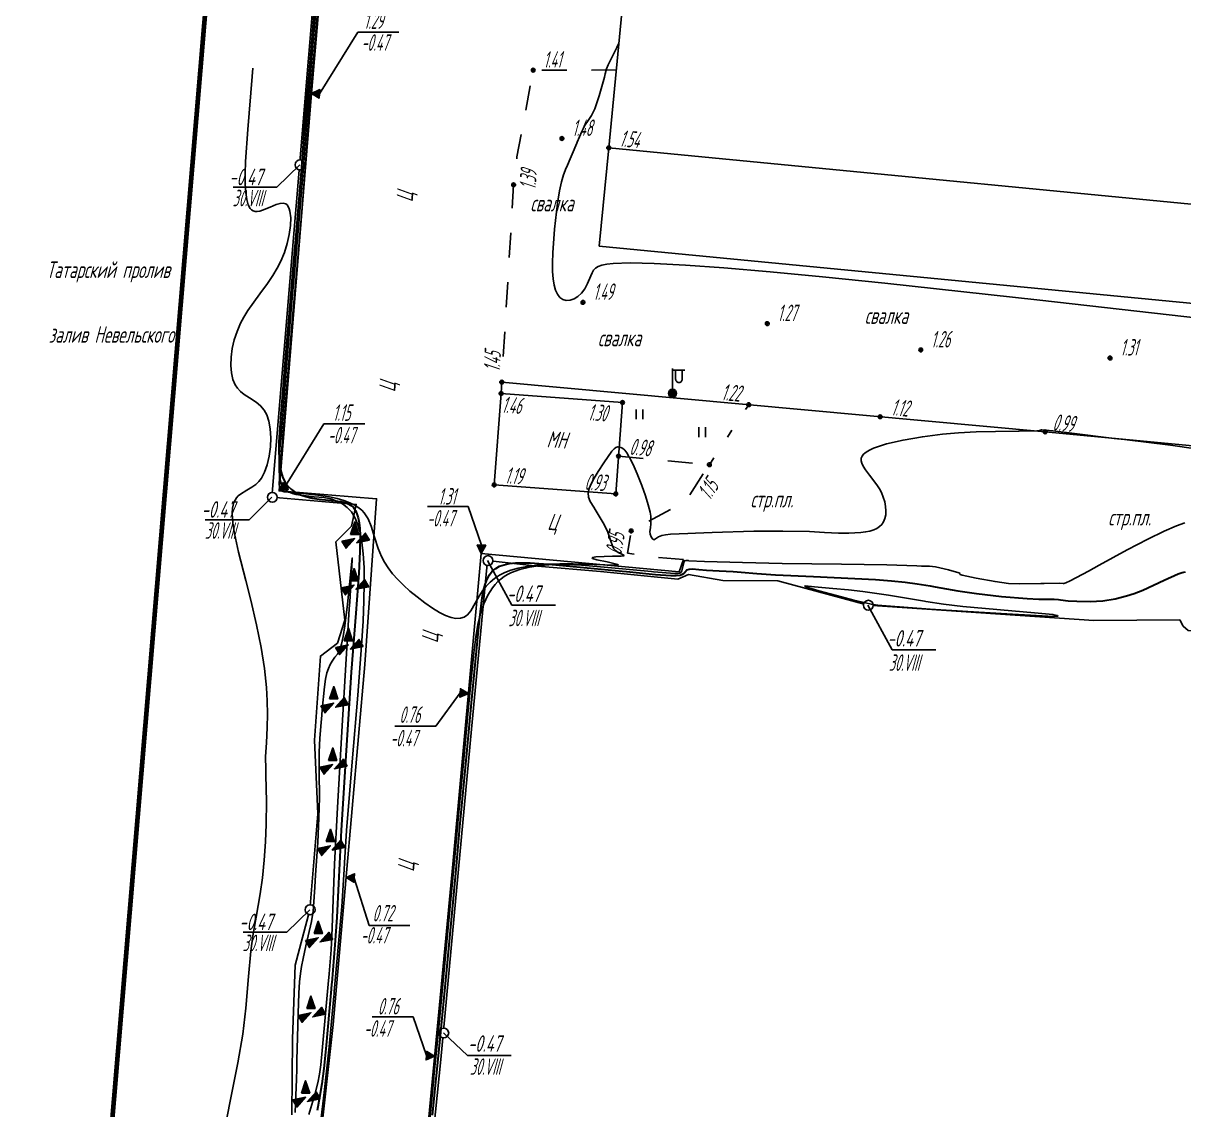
# Model space of a CAD drawing. Extents: x 1233805 to 1234355, y 654698 to 655114.
# Drawn here: x 1233805.4 to 1233875.7, y 654764.4 to 654830.3 of the extents above; entities that cross this region are included whole.
import ezdxf

# ---------------------------------------------------------------- set-up
doc = ezdxf.new("R2010")
doc.units = 0
doc.linetypes.add('ИИDash_05_15', pattern=[2, 0.5, -1.5])
doc.linetypes.add('ИИDash_15_15', pattern=[3, 1.5, -1.5])
for name, color, linetype, lineweight in [('ИИ_ГИДРОГРАФИЯ', 3, 'Continuous', 25), ('ИИ_ГОРИЗОНТАЛИ_ОСН', 32, 'Continuous', 25), ('ИИ_ГОРИЗОНТАЛИ_УТОЛЩ', 32, 'Continuous', 30), ('ИИ_ДОРОГИ_АД', 7, 'Continuous', 25), ('ИИ_ЛЭП_НН', 250, 'Continuous', 25), ('ИИ_ОГРАДЫ', 7, 'Continuous', 25), ('ИИ_ОТМЕТКИ', 7, 'Continuous', 25), ('ИИ_СООРУЖЕНИЕ', 7, 'Continuous', 25), ('ИИ_СТРОЕНИЕ', 7, 'Continuous', 25), ('ИИ_УГОДЬЯ', 7, 'Continuous', 25)]:
    doc.layers.add(name, color=color, linetype=linetype, lineweight=lineweight)
doc.layers.add('Оформление точек', color=7, linetype='Continuous')
doc.styles.add('VNIPISIMPLEXCUR', font='simplex.shx', dxfattribs={"width": 0.8, "oblique": 15})
doc.styles.add('ГОСТ 2.304 КУРСИВ', font='cs_gost2304.shx', dxfattribs={"oblique": 15})
doc.linetypes.add('ИИ052801П', pattern='A,2,[39,3dservice.shx,S=0.8,R=0,X=0,Y=0],2', length=4)
doc.linetypes.add('ИИ054763', pattern='A,2.5,[23,3dservice.shx,S=0.85,R=45,X=0,Y=0],5,[23,3dservice.shx,S=0.85,R=225,X=0,Y=0],2.5', length=10)

# ---------------------------------------------------------------- blocks, each defined once
blk = doc.blocks.new('ИИ05401')
at = {"color": 0, "linetype": 'Continuous', "lineweight": 25}
for points in [[(-0.4, 1.2), (-0.4, 0)], [(0.4, 1.2), (0.4, 0)]]:
    blk.add_lwpolyline(points, dxfattribs=at)
blk = doc.blocks.new('ИИ05348А')
at = {"linetype": 'Continuous', "lineweight": 25}
for points in [[(-0.54, 0.28), (-0.04, 1.78), (0.46, 0.28)], [(1.73, -0.42), (0.18, -0.74), (1.23, 0.44)], [(-1.59, -0.55), (-0.04, -0.23), (-1.09, -1.41)]]:
    blk.add_hatch(color=0, dxfattribs=at).paths.add_polyline_path(points)
at = {"color": 0, "linetype": 'Continuous', "lineweight": 25, "flags": 128}
for points in [[(-0.54, 0.28), (-0.04, 1.78), (0.46, 0.28), (-0.54, 0.28)], [(1.73, -0.42), (0.18, -0.74), (1.23, 0.44), (1.73, -0.42)], [(-1.59, -0.55), (-0.04, -0.23), (-1.09, -1.41), (-1.59, -0.55)]]:
    blk.add_lwpolyline(points, close=True, dxfattribs=at)
blk = doc.blocks.new('ИИ0511013')
at = {"linetype": 'Continuous', "lineweight": 25}
h = blk.add_hatch(color=0, dxfattribs=at)
edge = h.paths.add_edge_path()
edge.add_arc((0, 0), 0.5, 0, 360)
at = {"color": 0, "linetype": 'Continuous', "lineweight": 25, "flags": 128}
for points in [[(0, 0.5), (0, 3)], [(0, 2.81), (1.5, 2.81)], [(1.18, 2.81), (1.18, 1.71), (1.17, 1.62), (1.14, 1.53), (1.1, 1.46), (1.03, 1.39), (0.96, 1.35), (0.87, 1.32), (0.78, 1.31), (0.69, 1.32), (0.61, 1.35), (0.53, 1.39), (0.47, 1.46), (0.42, 1.53), (0.39, 1.62), (0.38, 1.71), (0.38, 2.81)]]:
    blk.add_lwpolyline(points, dxfattribs=at)
at = {"color": 0, "linetype": 'Continuous', "lineweight": 25}
blk.add_circle((0, 0), 0.5, dxfattribs=at)
blk = doc.blocks.new('PICKET')
at = {"color": 0, "linetype": 'Continuous', "lineweight": 25}
for p, q in [((-0.23, 0), (0.23, 0)), ((0, 0.23), (0, -0.23))]:
    blk.add_line(p, q, dxfattribs=at)
blk.add_circle((0, 0), 0.23, dxfattribs=at)
at = {"color": 0, "linetype": 'Continuous', "style": 'VNIPISIMPLEXCUR', "oblique": 15, "width": 0.8}
blk.add_attdef('OTMETKA', (1.25, 0.3), '', height=2, dxfattribs=at)
at = {"color": 8, "linetype": 'Continuous', "style": 'VNIPISIMPLEXCUR', "oblique": 15, "width": 0.8, "flags": 1}
blk.add_attdef('NOMER', (1.25, -2.7), '', height=2, dxfattribs=at)
blk = doc.blocks.new('ИИ05280')
at = {"linetype": 'Continuous'}
blk.add_hatch(color=0, dxfattribs=at).paths.add_polyline_path([(0.5, 1), (-0.53, 1), (0, 0)])
at = {"color": 0, "linetype": 'Continuous'}
blk.add_lwpolyline([(0, 0), (-0.53, 1), (0.5, 1), (0, 0)], dxfattribs=at)
at = {"color": 0, "linetype": 'Continuous', "style": 'VNIPISIMPLEXCUR', "oblique": 15, "width": 0.8}
for tag, p in [('TOP', (1.71, 4.43)), ('FOUNDATION', (1.71, 1))]:
    blk.add_attdef(tag, p, '', height=2, dxfattribs=at)
blk = doc.blocks.new('*U202')
at = {"color": 0, "linetype": 'ByBlock', "lineweight": -2}
for points in [[(-1.62, 4.69), (-6.57, 4.69)], [(0, 0), (-1.62, 4.69)]]:
    blk.add_lwpolyline(points, dxfattribs=at)
blk = doc.blocks.new('*U204')
at = {"color": 0, "linetype": 'ByBlock', "lineweight": -2}
for points in [[(0, 0), (4.64, 7.49)], [(4.64, 7.49), (9.59, 7.49)]]:
    blk.add_lwpolyline(points, dxfattribs=at)
blk = doc.blocks.new('*U205')
at = {"color": 0, "linetype": 'ByBlock', "lineweight": -2}
for points in [[(0, 0), (1.79, -5.77)], [(1.79, -5.77), (6.74, -5.77)]]:
    blk.add_lwpolyline(points, dxfattribs=at)
blk = doc.blocks.new('*U211')
at = {"color": 0, "linetype": 'ByBlock', "lineweight": -2}
for points in [[(0, 0), (-2.97, -4.04)], [(-2.97, -4.04), (-7.92, -4.04)]]:
    blk.add_lwpolyline(points, dxfattribs=at)
blk = doc.blocks.new('ИИ052131')
at = {"color": 7, "linetype": 'Continuous', "style": 'VNIPISIMPLEXCUR', "oblique": 15, "width": 0.8}
for tag, p in [('HEIGHT', (1.3, 0.7)), ('DATE', (1.3, -2.7))]:
    blk.add_attdef(tag, p, '', height=2, dxfattribs=at)
at = {"color": 0, "linetype": 'Continuous', "lineweight": 25}
blk.add_wipeout([(-0.53, -0.28), (-0.47, -0.38), (-0.38, -0.47), (-0.28, -0.53), (-0.18, -0.58), (-0.06, -0.6), (0.06, -0.6), (0.18, -0.58), (0.28, -0.53), (0.38, -0.47), (0.47, -0.38), (0.53, -0.28), (0.58, -0.18), (0.6, -0.06), (0.6, 0.06), (0.58, 0.18), (0.53, 0.28), (0.47, 0.38), (0.38, 0.47), (0.28, 0.53), (0.18, 0.58), (0.06, 0.6), (-0.06, 0.6), (-0.18, 0.58), (-0.28, 0.53), (-0.38, 0.47), (-0.47, 0.38), (-0.53, 0.28), (-0.58, 0.18), (-0.6, 0.06), (-0.6, -0.06), (-0.58, -0.18)], dxfattribs=at)
blk.add_circle((0, 0), 0.6, dxfattribs=at)
blk = doc.blocks.new('*U160')
at = {"color": 0, "linetype": 'ByBlock', "lineweight": -2}
for points in [[(0, 0), (-2.78, -2.72)], [(-2.78, -2.72), (-8.08, -2.72)]]:
    blk.add_lwpolyline(points, dxfattribs=at)
blk = doc.blocks.new('*U214')
at = {"color": 0, "linetype": 'ByBlock', "lineweight": -2}
for points in [[(0, 0), (2.94, -2.72)], [(2.94, -2.72), (8.23, -2.72)]]:
    blk.add_lwpolyline(points, dxfattribs=at)
blk = doc.blocks.new('*U215')
at = {"color": 0, "linetype": 'ByBlock', "lineweight": -2}
for points in [[(0, 0), (2.94, -5.41)], [(2.94, -5.41), (8.23, -5.41)]]:
    blk.add_lwpolyline(points, dxfattribs=at)

msp = doc.modelspace()

# ---------------------------------------------------------------- linework, layer by layer
at = {"layer": 'ИИ_ГИДРОГРАФИЯ', "flags": 128}
for points in [[(1233825.622, 654863.717), (1233820.428, 654801.539), (1233825.535, 654801.107), (1233825.245, 654799.785), (1233824.304, 654798.833), (1233824.849, 654794.093), (1233824.404, 654792.707), (1233823.364, 654791.915), (1233823.018, 654786.817), (1233823.216, 654782.363), (1233822.721, 654776.545), (1233821.83, 654773.179), (1233821.681, 654768.725), (1233821.632, 654764.122)], [(1233829.471, 654755.766), (1233830.67, 654767.467), (1233832.522, 654787.496), (1233833.499, 654797.703), (1233836.534, 654797.371), (1233840.346, 654797.046), (1233845.024, 654796.575), (1233845.676, 654796.866), (1233847.764, 654796.5), (1233851.103, 654796.473), (1233856.558, 654794.999), (1233870.258, 654794.081), (1233875.468, 654794.116)], [(1233875.468, 654794.116), (1233875.671, 654793.732), (1233875.974, 654793.46), (1233886.265, 654792.536), (1233893.322, 654791.949), (1233900.581, 654791.226), (1233917.153, 654789.679), (1233923.464, 654789.052), (1233921.683, 654771.835), (1233921.287, 654767.734), (1233894.66, 654770.284), (1233894.264, 654767.011), (1233920.906, 654764.47), (1233919.089, 654745.178), (1233916.887, 654721.798), (1233915.746, 654709.852), (1233916.454, 654709.562), (1233916.386, 654708.843), (1233915.839, 654708.723), (1233915.821, 654706.399), (1233916.079, 654704.831), (1233915.34, 654702.544), (1233901.558, 654703.792), (1233901.143, 654699.842)]]:
    msp.add_lwpolyline(points, dxfattribs=at)
at = {"layer": 'ИИ_ГОРИЗОНТАЛИ_ОСН', "elevation": 1.5, "flags": 128}
msp.add_lwpolyline([(1233841.456, 654829.068), (1233841.327, 654828.807), (1233840.815, 654827.752), (1233840.712, 654827.502), (1233840.628, 654827.192), (1233840.578, 654826.991), (1233840.267, 654825.863), (1233840, 654825.075), (1233839.808, 654824.673), (1233839.565, 654824.308), (1233839.419, 654824.101), (1233839.211, 654823.715), (1233838.924, 654823.056), (1233838.901, 654823.001), (1233838.275, 654821.53), (1233838.268, 654821.515), (1233838.095, 654821.084), (1233837.972, 654820.664), (1233837.854, 654820.107), (1233837.737, 654819.373), (1233837.549, 654817.798), (1233837.447, 654816.361), (1233837.433, 654815.753), (1233837.443, 654815.221), (1233837.477, 654814.769), (1233837.535, 654814.398), (1233837.622, 654814.09), (1233837.739, 654813.842), (1233837.887, 654813.655), (1233838.063, 654813.532), (1233838.269, 654813.475), (1233838.497, 654813.486), (1233838.739, 654813.567), (1233838.978, 654813.711), (1233839.199, 654813.913), (1233839.393, 654814.171), (1233839.566, 654814.489), (1233839.765, 654814.951), (1233839.845, 654815.146), (1233839.93, 654815.313), (1233840.041, 654815.429), (1233840.206, 654815.523), (1233840.431, 654815.599), (1233840.737, 654815.66), (1233841.122, 654815.703), (1233842.148, 654815.741), (1233843.604, 654815.713), (1233845.487, 654815.613), (1233847.825, 654815.443), (1233850.638, 654815.198), (1233853.798, 654814.895), (1233857.583, 654814.508), (1233866.984, 654813.491), (1233878.736, 654812.157)], dxfattribs=at)
at = {"layer": 'ИИ_ДОРОГИ_АД', "linetype": 'ИИDash_15_15', "flags": 128}
for points in [[(1233841.298, 654827.437), (1233836.267, 654827.421), (1233835.282, 654822.169), (1233835.076, 654820.479), (1233834.315, 654807.83)], [(1233841.439, 654804.037), (1233846.945, 654803.514)], [(1233845.366, 654797.779), (1233843.539, 654797.914), (1233841.98, 654798.15), (1233842.207, 654799.499), (1233845.495, 654801.302), (1233846.945, 654803.514)]]:
    msp.add_lwpolyline(points, dxfattribs=at)
at = {"layer": 'ИИ_ОГРАДЫ', "linetype": 'ИИ054763', "flags": 128}
msp.add_lwpolyline([(1233938.009, 654799.48), (1233937.47, 654799.534), (1233937.393, 654798.916), (1233925.237, 654800.021), (1233867.307, 654805.509), (1233834.356, 654808.515)], dxfattribs=at)
at = {"layer": 'ИИ_СООРУЖЕНИЕ', "linetype": 'ИИ052801П', "flags": 128}
msp.add_lwpolyline([(1233846.556, 655078.776), (1233842.506, 655042.912), (1233838.125, 655000.819), (1233834.411, 654963.987), (1233831.275, 654927.586), (1233829.761, 654910.11), (1233830.017, 654910.081), (1233827.284, 654878.729), (1233826.196, 654865.498), (1233825.093, 654852.395), (1233822.819, 654826.019), (1233820.864, 654801.929), (1233826.768, 654801.447), (1233826.05, 654791.403), (1233824.135, 654769.593), (1233823.321, 654762.127), (1233822.563, 654755.731), (1233822.123, 654750.751), (1233821.968, 654748.523), (1233820.887, 654737.028), (1233819.833, 654727.714), (1233821.541, 654727.283), (1233823.573, 654725.967), (1233824.943, 654725.848), (1233825.467, 654725.836), (1233826.646, 654726.562), (1233826.67, 654727.622), (1233827.361, 654727.896), (1233827.599, 654729.871), (1233826.706, 654729.955), (1233831.352, 654778.864), (1233833.115, 654798.141), (1233845.107, 654797.027), (1233845.366, 654797.779)], dxfattribs=at)
at = {"layer": 'ИИ_СТРОЕНИЕ'}
for points in [[(1233842.145, 654836.196), (1233932.4, 654827.472), (1233931.097, 654813.994), (1233840.842, 654822.718)], [(1233931.097, 654813.994), (1233930.522, 654808.044), (1233840.267, 654816.768), (1233840.842, 654822.718)], [(1233834.315, 654807.83), (1233841.68, 654807.282), (1233841.268, 654801.741), (1233833.902, 654802.289)]]:
    msp.add_lwpolyline(points, close=True, dxfattribs=at)
at = {"layer": 'ИИ_УГОДЬЯ', "linetype": 'ИИDash_05_15', "flags": 128}
msp.add_lwpolyline([(1233846.945, 654803.514), (1233849.327, 654807.149)], dxfattribs=at)
at = {"layer": 'Оформление точек', "color": 41, "lineweight": 80}
msp.add_lwpolyline([(1234059.482, 655089.903), (1234043.421, 655091.714), (1234034.666, 655090.386), (1234028.236, 655086.883), (1234010.907, 655086.521), (1233982.671, 655082.292), (1233956.24, 655083.199), (1233946.655, 655081.453), (1233930.199, 655076.458), (1233877.216, 655076.528), (1233835.712, 655079.571), (1233829.431, 655025.749), (1233818.221, 654852.927), (1233807.506, 654725.363), (1233805.351, 654698.229), (1234024.617, 654701.92), (1234177.241, 654711.682)], dxfattribs=at)

# ---------------------------------------------------------------- block references
at = {"layer": 'ИИ_ЛЭП_НН', "xscale": 0.5, "yscale": 0.5, "zscale": 0.5}
msp.add_blockref('ИИ0511013', (1233844.709, 654807.843, -11.67), dxfattribs=at)
at = {"layer": 'ИИ_ОТМЕТКИ'}
ref = msp.add_blockref('PICKET', (1233836.267, 654827.421, 1.408), dxfattribs=dict(at, xscale=0.5, yscale=0.5, zscale=0.5))
ref.add_attrib('OTMETKA', '1.41', (1233836.892, 654827.573, 1.408), dxfattribs={"layer": '0', "color": 0, "linetype": 'Continuous', "height": 1, "rotation": 0.17709, "style": 'ГОСТ 2.304 КУРСИВ', "oblique": 15, "width": 0.65})
ref = msp.add_blockref('PICKET', (1233838.01, 654823.284, 1.479), dxfattribs=dict(at, xscale=0.5, yscale=0.5, zscale=0.5))
ref.add_attrib('OTMETKA', '1.48', (1233838.635, 654823.434, 1.479), dxfattribs={"layer": '0', "color": 0, "linetype": 'Continuous', "height": 1, "style": 'ГОСТ 2.304 КУРСИВ', "oblique": 15, "width": 0.65})
ref = msp.add_blockref('PICKET', (1233840.842, 654822.718, 1.542), dxfattribs=dict(at, xscale=0.5, yscale=0.5, zscale=0.5))
ref.add_attrib('OTMETKA', '1.54', (1233841.479, 654822.807, 1.542), dxfattribs={"layer": '0', "color": 0, "linetype": 'Continuous', "height": 1, "rotation": 354.47895, "style": 'ГОСТ 2.304 КУРСИВ', "oblique": 15, "width": 0.65})
ref = msp.add_blockref('PICKET', (1233835.076, 654820.479, 1.386), dxfattribs=dict(at, xscale=0.5, yscale=0.5, zscale=0.5))
ref.add_attrib('OTMETKA', '1.39', (1233836.421, 654820.176, 1.386), dxfattribs={"layer": '0', "color": 0, "linetype": 'Continuous', "height": 1, "rotation": 86.55715, "style": 'ГОСТ 2.304 КУРСИВ', "oblique": 15, "width": 0.65})
ref = msp.add_blockref('PICKET', (1233839.28, 654813.351, 1.493), dxfattribs=dict(at, xscale=0.5, yscale=0.5, zscale=0.5))
ref.add_attrib('OTMETKA', '1.49', (1233839.905, 654813.501, 1.493), dxfattribs={"layer": '0', "color": 0, "linetype": 'Continuous', "height": 1, "style": 'ГОСТ 2.304 КУРСИВ', "oblique": 15, "width": 0.65})
ref = msp.add_blockref('PICKET', (1233850.454, 654812.065, 1.267), dxfattribs=dict(at, xscale=0.5, yscale=0.5, zscale=0.5))
ref.add_attrib('OTMETKA', '1.27', (1233851.079, 654812.215, 1.267), dxfattribs={"layer": '0', "color": 0, "linetype": 'Continuous', "height": 1, "style": 'ГОСТ 2.304 КУРСИВ', "oblique": 15, "width": 0.65})
ref = msp.add_blockref('PICKET', (1233859.757, 654810.47, 1.258), dxfattribs=dict(at, xscale=0.5, yscale=0.5, zscale=0.5))
ref.add_attrib('OTMETKA', '1.26', (1233860.382, 654810.62, 1.258), dxfattribs={"layer": '0', "color": 0, "linetype": 'Continuous', "height": 1, "style": 'ГОСТ 2.304 КУРСИВ', "oblique": 15, "width": 0.65})
ref = msp.add_blockref('PICKET', (1233834.356, 654808.515, 1.448), dxfattribs=dict(at, xscale=0.5, yscale=0.5, zscale=0.5))
ref.add_attrib('OTMETKA', '1.45', (1233834.244, 654809.148, 1.448), dxfattribs={"layer": '0', "color": 0, "linetype": 'Continuous', "height": 1, "rotation": 86.55715, "style": 'ГОСТ 2.304 КУРСИВ', "oblique": 15, "width": 0.65})
ref = msp.add_blockref('PICKET', (1233871.231, 654809.978, 1.315), dxfattribs=dict(at, xscale=0.5, yscale=0.5, zscale=0.5))
ref.add_attrib('OTMETKA', '1.31', (1233871.856, 654810.128, 1.315), dxfattribs={"layer": '0', "color": 0, "linetype": 'Continuous', "height": 1, "style": 'ГОСТ 2.304 КУРСИВ', "oblique": 15, "width": 0.65})
ref = msp.add_blockref('PICKET', (1233834.315, 654807.83, 1.461), dxfattribs=dict(at, xscale=0.5, yscale=0.5, zscale=0.5))
ref.add_attrib('OTMETKA', '1.46', (1233834.338, 654806.669, 1.461), dxfattribs={"layer": '0', "color": 0, "linetype": 'Continuous', "height": 1, "rotation": 355.74375, "style": 'ГОСТ 2.304 КУРСИВ', "oblique": 15, "width": 0.65})
ref = msp.add_blockref('PICKET', (1233849.327, 654807.149, 1.221), dxfattribs=dict(at, xscale=0.5, yscale=0.5, zscale=0.5))
ref.add_attrib('OTMETKA', '1.22', (1233847.653, 654807.431, 1.221), dxfattribs={"layer": '0', "color": 0, "linetype": 'Continuous', "height": 1, "rotation": 354.78729, "style": 'ГОСТ 2.304 КУРСИВ', "oblique": 15, "width": 0.65})
ref = msp.add_blockref('PICKET', (1233841.68, 654807.282, 1.297), dxfattribs=dict(at, xscale=0.5, yscale=0.5, zscale=0.5))
ref.add_attrib('OTMETKA', '1.30', (1233839.565, 654806.212, 1.297), dxfattribs={"layer": '0', "color": 0, "linetype": 'Continuous', "height": 1, "rotation": 355.74375, "style": 'ГОСТ 2.304 КУРСИВ', "oblique": 15, "width": 0.65})
ref = msp.add_blockref('PICKET', (1233857.305, 654806.421, 1.118), dxfattribs=dict(at, xscale=0.5, yscale=0.5, zscale=0.5))
ref.add_attrib('OTMETKA', '1.12', (1233857.941, 654806.514, 1.118), dxfattribs={"layer": '0', "color": 0, "linetype": 'Continuous', "height": 1, "rotation": 354.78729, "style": 'ГОСТ 2.304 КУРСИВ', "oblique": 15, "width": 0.65})
ref = msp.add_blockref('PICKET', (1233867.307, 654805.509, 0.994), dxfattribs=dict(at, xscale=0.5, yscale=0.5, zscale=0.5))
ref.add_attrib('OTMETKA', '0.99', (1233867.725, 654805.604, 0.994), dxfattribs={"layer": '0', "color": 0, "linetype": 'Continuous', "height": 1, "rotation": 354.58853, "style": 'ГОСТ 2.304 КУРСИВ', "oblique": 15, "width": 0.65})
ref = msp.add_blockref('PICKET', (1233841.439, 654804.037, 0.98), dxfattribs=dict(at, xscale=0.5, yscale=0.5, zscale=0.5))
ref.add_attrib('OTMETKA', '0.98', (1233842.075, 654804.127, 0.98), dxfattribs={"layer": '0', "color": 0, "linetype": 'Continuous', "height": 1, "rotation": 354.57365, "style": 'ГОСТ 2.304 КУРСИВ', "oblique": 15, "width": 0.65})
ref = msp.add_blockref('PICKET', (1233846.945, 654803.514, 1.152), dxfattribs=dict(at, xscale=0.5, yscale=0.5, zscale=0.5))
ref.add_attrib('OTMETKA', '1.15', (1233846.979, 654801.311, 1.152), dxfattribs={"layer": '0', "color": 0, "linetype": 'Continuous', "height": 1, "rotation": 56.76616, "style": 'ГОСТ 2.304 КУРСИВ', "oblique": 15, "width": 0.65})
ref = msp.add_blockref('PICKET', (1233833.902, 654802.289, 1.191), dxfattribs=dict(at, xscale=0.5, yscale=0.5, zscale=0.5))
ref.add_attrib('OTMETKA', '1.19', (1233834.536, 654802.392, 1.191), dxfattribs={"layer": '0', "color": 0, "linetype": 'Continuous', "height": 1, "rotation": 355.74375, "style": 'ГОСТ 2.304 КУРСИВ', "oblique": 15, "width": 0.65})
ref = msp.add_blockref('PICKET', (1233841.268, 654801.741, 0.934), dxfattribs=dict(at, xscale=0.5, yscale=0.5, zscale=0.5))
ref.add_attrib('OTMETKA', '0.93', (1233839.361, 654802.001, 0.934), dxfattribs={"layer": '0', "color": 0, "linetype": 'Continuous', "height": 1, "rotation": 355.74375, "style": 'ГОСТ 2.304 КУРСИВ', "oblique": 15, "width": 0.65})
ref = msp.add_blockref('PICKET', (1233842.207, 654799.499, 0.954), dxfattribs=dict(at, xscale=0.5, yscale=0.5, zscale=0.5))
ref.add_attrib('OTMETKA', '0.95', (1233841.615, 654798.032, 0.954), dxfattribs={"layer": '0', "color": 0, "linetype": 'Continuous', "height": 1, "rotation": 80.45802, "style": 'ГОСТ 2.304 КУРСИВ', "oblique": 15, "width": 0.65})
at = {"layer": 'ИИ_СООРУЖЕНИЕ'}
ref = msp.add_blockref('ИИ05280', (1233822.819, 654826.016, 1.293), dxfattribs=dict(at, xscale=0.499999999999999, yscale=0.499999999999999, zscale=0.499999999999999, rotation=265.6941767049849))
ref.add_attrib('TOP', '1.29', (1233826.002, 654829.927, 1.293), dxfattribs={"layer": '0', "color": 0, "linetype": 'Continuous', "height": 1, "style": 'ГОСТ 2.304 КУРСИВ', "oblique": 15, "width": 0.65})
ref.add_attrib('FOUNDATION', '-0.47', (1233825.847, 654828.6, 1.293), dxfattribs={"layer": '0', "color": 0, "linetype": 'Continuous', "height": 1, "style": 'ГОСТ 2.304 КУРСИВ', "oblique": 15, "width": 0.65})
at = {"layer": 'ИИ_СООРУЖЕНИЕ', "color": 7, "xscale": 0.5, "yscale": 0.5, "zscale": 0.5}
for name, p in [('*U204', (1233823.318, 654825.986, 1.293)), ('*U204', (1233821.258, 654802.237, 1.149)), ('*U202', (1233833.134, 654798.643, 1.31)), ('*U211', (1233831.843, 654789.687, 0.76)), ('*U205', (1233825.417, 654778.467, 0.72)), ('*U202', (1233829.794, 654767.71, 0.76))]:
    msp.add_blockref(name, p, dxfattribs=at)
at = {"layer": 'ИИ_СООРУЖЕНИЕ'}
ref = msp.add_blockref('ИИ05280', (1233820.864, 654801.929, 1.149), dxfattribs=dict(at, xscale=0.4999999999999992, yscale=0.4999999999999992, zscale=0.4999999999999992, rotation=307.106181498083))
ref.add_attrib('TOP', '1.15', (1233824.121, 654806.173, 1.149), dxfattribs={"layer": '0', "color": 0, "linetype": 'Continuous', "height": 1, "style": 'ГОСТ 2.304 КУРСИВ', "oblique": 15, "width": 0.65})
ref.add_attrib('FOUNDATION', '-0.47', (1233823.814, 654804.809, 1.149), dxfattribs={"layer": '0', "color": 0, "linetype": 'Continuous', "height": 1, "style": 'ГОСТ 2.304 КУРСИВ', "oblique": 15, "width": 0.65})
ref = msp.add_blockref('ИИ05280', (1233833.116, 654798.144, 1.31), dxfattribs=dict(at, xscale=0.4999999999999992, yscale=0.4999999999999992, zscale=0.4999999999999992, rotation=356.9606921284141))
ref.add_attrib('TOP', '1.31', (1233830.507, 654801.096, 1.31), dxfattribs={"layer": '0', "color": 0, "linetype": 'Continuous', "height": 1, "style": 'ГОСТ 2.304 КУРСИВ', "oblique": 15, "width": 0.65})
ref.add_attrib('FOUNDATION', '-0.47', (1233829.83, 654799.77, 1.31), dxfattribs={"layer": '0', "color": 0, "linetype": 'Continuous', "height": 1, "style": 'ГОСТ 2.304 КУРСИВ', "oblique": 15, "width": 0.65})
ref = msp.add_blockref('ИИ05280', (1233832.339, 654789.657, 0.76), dxfattribs=dict(at, xscale=0.4999999999999993, yscale=0.4999999999999993, zscale=0.4999999999999993, rotation=86.26635035965998))
ref.add_attrib('TOP', '0.76', (1233828.154, 654787.868, 0.76), dxfattribs={"layer": '0', "color": 0, "linetype": 'Continuous', "height": 1, "style": 'ГОСТ 2.304 КУРСИВ', "oblique": 15, "width": 0.65})
ref.add_attrib('FOUNDATION', '-0.47', (1233827.595, 654786.447, 0.76), dxfattribs={"layer": '0', "color": 0, "linetype": 'Continuous', "height": 1, "style": 'ГОСТ 2.304 КУРСИВ', "oblique": 15, "width": 0.65})
ref = msp.add_blockref('ИИ05280', (1233824.918, 654778.506, 0.72), dxfattribs=dict(at, xscale=0.4999999999999992, yscale=0.4999999999999992, zscale=0.4999999999999992, rotation=264.6927504791887))
ref.add_attrib('TOP', '0.72', (1233826.525, 654775.836, 0.72), dxfattribs={"layer": '0', "color": 0, "linetype": 'Continuous', "height": 1, "style": 'ГОСТ 2.304 КУРСИВ', "oblique": 15, "width": 0.65})
ref.add_attrib('FOUNDATION', '-0.47', (1233825.802, 654774.501, 0.72), dxfattribs={"layer": '0', "color": 0, "linetype": 'Continuous', "height": 1, "style": 'ГОСТ 2.304 КУРСИВ', "oblique": 15, "width": 0.65})
ref = msp.add_blockref('ИИ05280', (1233830.29, 654767.68, 0.76), dxfattribs=dict(at, xscale=0.4999999999999993, yscale=0.4999999999999993, zscale=0.4999999999999993, rotation=86.26635035965998))
ref.add_attrib('TOP', '0.76', (1233826.846, 654770.196, 0.76), dxfattribs={"layer": '0', "color": 0, "linetype": 'Continuous', "height": 1, "style": 'ГОСТ 2.304 КУРСИВ', "oblique": 15, "width": 0.65})
ref.add_attrib('FOUNDATION', '-0.47', (1233826.004, 654768.853, 0.76), dxfattribs={"layer": '0', "color": 0, "linetype": 'Continuous', "height": 1, "style": 'ГОСТ 2.304 КУРСИВ', "oblique": 15, "width": 0.65})
at = {"layer": 'ИИ_УГОДЬЯ', "xscale": 0.5, "yscale": 0.5, "zscale": 0.5}
for name, p in [('ИИ05401', (1233842.715, 654806.268)), ('ИИ05401', (1233846.511, 654805.183)), ('ИИ05348А', (1233825.468, 654799.154, -11.67)), ('ИИ05348А', (1233825.427, 654796.333, -11.67)), ('ИИ05348А', (1233825.083, 654792.711, -11.67)), ('ИИ05348А', (1233824.191, 654789.182, -11.67)), ('ИИ05348А', (1233824.13, 654785.459, -11.67)), ('ИИ05348А', (1233823.989, 654780.534, -11.67)), ('ИИ05348А', (1233823.259, 654774.962, -11.67)), ('ИИ05348А', (1233822.813, 654770.422, -11.67)), ('ИИ05348А', (1233822.489, 654765.297, -11.67))]:
    msp.add_blockref(name, p, dxfattribs=at)

# ---------------------------------------------------------------- texts
at = {"layer": 'ИИ_ГИДРОГРАФИЯ', "color": 7, "style": 'ГОСТ 2.304 КУРСИВ', "oblique": 15, "width": 0.8}
for s, p in [('Татарский пролив', (1233806.761, 654814.831)), ('залив Невельского', (1233806.897, 654810.904))]:
    msp.add_text(s, height=1, dxfattribs=at).set_placement(p)
at = {"layer": 'ИИ_ДОРОГИ_АД', "style": 'ГОСТ 2.304 КУРСИВ', "oblique": 15, "width": 0.8}
for rotation, p in [(85.06015, (1233828.954, 654819.414)), (85.43739, (1233827.897, 654807.9)), (353.9294, (1233837.106, 654799.581)), (84.77472, (1233830.484, 654792.692)), (84.77472, (1233829.033, 654778.831))]:
    msp.add_text('Ц', height=1, rotation=rotation, dxfattribs=at).set_placement(p)
at = {"layer": 'ИИ_СТРОЕНИЕ', "style": 'ГОСТ 2.304 КУРСИВ', "oblique": 15, "width": 0.8}
msp.add_text('МН', height=1, rotation=355.74375, dxfattribs=at).set_placement((1233837.061, 654804.574))
at = {"layer": 'ИИ_УГОДЬЯ', "style": 'ГОСТ 2.304 КУРСИВ', "oblique": 15, "width": 0.8}
for s, p in [('свалка', (1233836.094, 654818.864)), ('свалка', (1233856.363, 654812.05)), ('свалка', (1233840.186, 654810.695)), ('стр.пл.', (1233849.434, 654800.927)), ('стр.пл.', (1233871.121, 654799.831))]:
    msp.add_text(s, height=1, dxfattribs=at).set_placement(p)

# ---------------------------------------------------------------- next in the draw order: block references
at = {"layer": 'ИИ_ГИДРОГРАФИЯ'}
ref = msp.add_blockref('ИИ052131', (1233822.134, 654821.684, -0.47), dxfattribs=dict(at, xscale=0.5, yscale=0.5, zscale=0.5))
ref.add_attrib('HEIGHT', '-0.47', (1233817.835, 654820.45, -0.17), dxfattribs={"layer": '0', "color": 7, "linetype": 'Continuous', "height": 1, "style": 'ГОСТ 2.304 КУРСИВ', "oblique": 15, "width": 0.8})
ref.add_attrib('DATE', '30.VIII', (1233818.042, 654819.173), dxfattribs={"layer": '0', "color": 7, "linetype": 'Continuous', "height": 1, "style": 'ГОСТ 2.304 КУРСИВ', "oblique": 15, "width": 0.65})
ref = msp.add_blockref('ИИ052131', (1233820.451, 654801.538, -0.47), dxfattribs=dict(at, xscale=0.5, yscale=0.5, zscale=0.5))
ref.add_attrib('HEIGHT', '-0.47', (1233816.153, 654800.304, -0.17), dxfattribs={"layer": '0', "color": 7, "linetype": 'Continuous', "height": 1, "style": 'ГОСТ 2.304 КУРСИВ', "oblique": 15, "width": 0.8})
ref.add_attrib('DATE', '30.VIII', (1233816.359, 654799.027), dxfattribs={"layer": '0', "color": 7, "linetype": 'Continuous', "height": 1, "style": 'ГОСТ 2.304 КУРСИВ', "oblique": 15, "width": 0.65})
ref = msp.add_blockref('ИИ052131', (1233833.522, 654797.703, -0.47), dxfattribs=dict(at, xscale=0.5, yscale=0.5, zscale=0.5))
ref.add_attrib('HEIGHT', '-0.47', (1233834.665, 654795.197, -0.17), dxfattribs={"layer": '0', "color": 7, "linetype": 'Continuous', "height": 1, "style": 'ГОСТ 2.304 КУРСИВ', "oblique": 15, "width": 0.8})
ref.add_attrib('DATE', '30.VIII', (1233834.758, 654793.725), dxfattribs={"layer": '0', "color": 7, "linetype": 'Continuous', "height": 1, "style": 'ГОСТ 2.304 КУРСИВ', "oblique": 15, "width": 0.65})
ref = msp.add_blockref('ИИ052131', (1233856.581, 654794.999), dxfattribs=dict(at, xscale=0.5, yscale=0.5, zscale=0.5))
ref.add_attrib('HEIGHT', '-0.47', (1233857.725, 654792.493, 0.3), dxfattribs={"layer": '0', "color": 7, "linetype": 'Continuous', "height": 1, "style": 'ГОСТ 2.304 КУРСИВ', "oblique": 15, "width": 0.8})
ref.add_attrib('DATE', '30.VIII', (1233857.818, 654791.021, 0.47), dxfattribs={"layer": '0', "color": 7, "linetype": 'Continuous', "height": 1, "style": 'ГОСТ 2.304 КУРСИВ', "oblique": 15, "width": 0.65})
ref = msp.add_blockref('ИИ052131', (1233822.744, 654776.545, -0.47), dxfattribs=dict(at, xscale=0.5, yscale=0.5, zscale=0.5))
ref.add_attrib('HEIGHT', '-0.47', (1233818.445, 654775.311, -0.17), dxfattribs={"layer": '0', "color": 7, "linetype": 'Continuous', "height": 1, "style": 'ГОСТ 2.304 КУРСИВ', "oblique": 15, "width": 0.8})
ref.add_attrib('DATE', '30.VIII', (1233818.652, 654774.034), dxfattribs={"layer": '0', "color": 7, "linetype": 'Continuous', "height": 1, "style": 'ГОСТ 2.304 КУРСИВ', "oblique": 15, "width": 0.65})
ref = msp.add_blockref('ИИ052131', (1233830.842, 654769.076, -0.47), dxfattribs=dict(at, xscale=0.5, yscale=0.5, zscale=0.5))
ref.add_attrib('HEIGHT', '-0.47', (1233832.303, 654767.938, -0.17), dxfattribs={"layer": '0', "color": 7, "linetype": 'Continuous', "height": 1, "style": 'ГОСТ 2.304 КУРСИВ', "oblique": 15, "width": 0.8})
ref.add_attrib('DATE', '30.VIII', (1233832.422, 654766.541), dxfattribs={"layer": '0', "color": 7, "linetype": 'Continuous', "height": 1, "style": 'ГОСТ 2.304 КУРСИВ', "oblique": 15, "width": 0.65})

# ---------------------------------------------------------------- next in the draw order: linework, layer by layer
at = {"layer": 'ИИ_ГОРИЗОНТАЛИ_ОСН', "flags": 128}
for points, elevation in [([(1233823.175, 654831.973), (1233822.889, 654828.678), (1233822.536, 654824.391), (1233822.413, 654822.655), (1233822.333, 654821.519), (1233822.055, 654818.14), (1233821.832, 654815.579), (1233821.621, 654813.162), (1233821.311, 654809.449), (1233821.139, 654807.3), (1233820.959, 654805.052), (1233820.956, 654805.02), (1233820.874, 654803.858), (1233820.866, 654803.143), (1233820.888, 654802.853), (1233820.929, 654802.608), (1233820.99, 654802.4), (1233821.071, 654802.226), (1233821.178, 654802.081), (1233821.312, 654801.959), (1233821.476, 654801.858), (1233821.673, 654801.776), (1233821.899, 654801.713), (1233822.171, 654801.663), (1233822.986, 654801.578), (1233822.987, 654801.578), (1233823.564, 654801.519), (1233823.992, 654801.437), (1233824.368, 654801.314), (1233824.696, 654801.147), (1233824.989, 654800.925), (1233825.241, 654800.651), (1233825.451, 654800.323), (1233825.623, 654799.939), (1233825.772, 654799.433), (1233825.887, 654798.823), (1233825.966, 654798.107), (1233826.012, 654797.278), (1233826.025, 654796.34), (1233826.005, 654795.266), (1233825.953, 654794.032), (1233825.865, 654792.551), (1233825.643, 654789.542), (1233825.3, 654785.509), (1233825.151, 654783.8), (1233824.956, 654781.357), (1233824.829, 654779.398), (1233824.807, 654778.983), (1233824.655, 654776.743), (1233824.204, 654771.582), (1233824.191, 654771.427), (1233824.18, 654771.306), (1233823.89, 654768.233), (1233823.599, 654765.468), (1233823.377, 654763.597)], 0.5), ([(1233823.279, 654831.972), (1233822.938, 654828.078), (1233822.684, 654824.939), (1233822.57, 654823.198), (1233822.492, 654821.99), (1233822.258, 654819.102), (1233821.949, 654815.582), (1233821.695, 654812.682), (1233821.408, 654809.261), (1233821.168, 654806.226), (1233820.974, 654803.777), (1233820.97, 654803.729), (1233820.873, 654802.366), (1233820.877, 654802.127), (1233820.914, 654802), (1233820.996, 654801.926), (1233821.161, 654801.879), (1233822.118, 654801.783), (1233822.119, 654801.783), (1233823.393, 654801.648), (1233823.91, 654801.563), (1233824.372, 654801.463), (1233824.788, 654801.344), (1233825.151, 654801.208), (1233825.461, 654801.055), (1233825.719, 654800.885), (1233825.875, 654800.75), (1233826.015, 654800.597), (1233826.142, 654800.426), (1233826.256, 654800.233), (1233826.45, 654799.785), (1233826.655, 654799.121), (1233826.865, 654798.439), (1233827.067, 654797.944), (1233827.252, 654797.602), (1233827.478, 654797.258), (1233827.746, 654796.911), (1233828.055, 654796.561), (1233828.405, 654796.21), (1233828.796, 654795.857), (1233829.225, 654795.503), (1233829.694, 654795.15), (1233830.17, 654794.821), (1233830.586, 654794.568), (1233830.957, 654794.382), (1233831.288, 654794.26), (1233831.585, 654794.202), (1233831.848, 654794.206), (1233832.077, 654794.275), (1233832.273, 654794.408), (1233832.481, 654794.66), (1233832.742, 654795.115), (1233832.981, 654795.544), (1233833.19, 654795.866), (1233833.413, 654796.152), (1233833.655, 654796.402), (1233833.926, 654796.627), (1233834.223, 654796.822), (1233834.548, 654796.988), (1233834.902, 654797.125), (1233835.354, 654797.251), (1233835.879, 654797.352), (1233836.477, 654797.43), (1233837.149, 654797.483), (1233837.883, 654797.511), (1233838.69, 654797.516), (1233840.613, 654797.454), (1233841.222, 654797.429), (1233841.407, 654797.437), (1233841.425, 654797.45), (1233841.394, 654797.468), (1233840.743, 654797.621), (1233840.127, 654797.756), (1233839.867, 654797.839), (1233839.842, 654797.865), (1233839.866, 654797.888), (1233840.056, 654797.924), (1233841.069, 654797.965), (1233841.591, 654797.98), (1233841.729, 654797.993), (1233841.778, 654798.013), (1233841.751, 654798.042), (1233841.637, 654798.096), (1233841.408, 654798.204), (1233841.255, 654798.308), (1233841.161, 654798.41), (1233841.084, 654798.538), (1233840.949, 654798.941), (1233840.796, 654799.42), (1233840.677, 654799.686), (1233840.515, 654799.991), (1233840.023, 654800.791), (1233839.933, 654800.932), (1233839.721, 654801.289), (1233839.623, 654801.547), (1233839.602, 654801.803), (1233839.658, 654802.083), (1233839.773, 654802.365), (1233839.954, 654802.708), (1233840.199, 654803.11), (1233840.541, 654803.624), (1233841.041, 654804.339), (1233841.17, 654804.483), (1233841.283, 654804.567), (1233841.388, 654804.599), (1233841.508, 654804.584), (1233841.676, 654804.511), (1233841.819, 654804.396), (1233841.937, 654804.24), (1233842.091, 654803.974), (1233842.102, 654803.953), (1233842.108, 654803.942), (1233842.318, 654803.53), (1233842.567, 654802.956), (1233842.841, 654802.26), (1233843.071, 654801.619), (1233843.241, 654801.079), (1233843.347, 654800.647), (1233843.388, 654800.394), (1233843.404, 654800.158), (1233843.398, 654799.937), (1233843.367, 654799.69), (1233843.344, 654799.458), (1233843.361, 654799.301), (1233843.412, 654799.151), (1233843.489, 654799.028), (1233843.57, 654798.971), (1233843.616, 654798.978), (1233843.681, 654799.026), (1233843.857, 654799.148), (1233844.069, 654799.227), (1233844.292, 654799.269), (1233844.596, 654799.3), (1233845.645, 654799.346), (1233846.097, 654799.361), (1233847.105, 654799.399), (1233849.632, 654799.484), (1233851.389, 654799.496), (1233853.011, 654799.46), (1233853.92, 654799.415), (1233854.769, 654799.375), (1233855.394, 654799.366), (1233856.119, 654799.399), (1233856.415, 654799.439), (1233856.676, 654799.495), (1233856.904, 654799.568), (1233857.1, 654799.658), (1233857.263, 654799.766), (1233857.393, 654799.891), (1233857.505, 654800.055), (1233857.584, 654800.249), (1233857.631, 654800.472), (1233857.645, 654800.719), (1233857.625, 654800.986), (1233857.571, 654801.266), (1233857.485, 654801.55), (1233857.371, 654801.826), (1233857.247, 654802.06), (1233857.095, 654802.303), (1233856.66, 654802.883), (1233856.411, 654803.205), (1233856.265, 654803.425), (1233856.178, 654803.602), (1233856.139, 654803.759), (1233856.145, 654803.902), (1233856.197, 654804.034), (1233856.296, 654804.16), (1233856.445, 654804.281), (1233856.645, 654804.399), (1233856.898, 654804.514), (1233857.251, 654804.642), (1233857.673, 654804.77), (1233858.689, 654805.01), (1233859.853, 654805.212), (1233861.08, 654805.363), (1233862.047, 654805.441), (1233863.122, 654805.497), (1233864.289, 654805.53), (1233865.659, 654805.544), (1233865.73, 654805.544), (1233866.788, 654805.562), (1233866.853, 654805.577), (1233866.948, 654805.597), (1233867.014, 654805.609), (1233867.086, 654805.623), (1233867.088, 654805.624), (1233867.764, 654805.559), (1233868.745, 654805.441), (1233871.482, 654805.111), (1233872.109, 654805.037), (1233874.887, 654804.7), (1233876.44, 654804.484)], 1), ([(1233819.28, 654827.539), (1233819.238, 654827.042), (1233818.97, 654823.833), (1233818.83, 654821.881), (1233818.805, 654821.157), (1233818.807, 654820.542), (1233818.837, 654820.016), (1233818.897, 654819.592), (1233818.986, 654819.269), (1233819.104, 654819.046), (1233819.19, 654818.959), (1233819.291, 654818.899), (1233819.408, 654818.867), (1233819.542, 654818.863), (1233819.689, 654818.884), (1233819.858, 654818.932), (1233820.323, 654819.124), (1233820.677, 654819.275), (1233820.918, 654819.349), (1233821.112, 654819.364), (1233821.263, 654819.32), (1233821.346, 654819.253), (1233821.417, 654819.156), (1233821.476, 654819.028), (1233821.52, 654818.872), (1233821.566, 654818.482), (1233821.553, 654818.006), (1233821.482, 654817.474), (1233821.357, 654816.918), (1233821.185, 654816.37), (1233820.973, 654815.855), (1233820.754, 654815.425), (1233820.484, 654814.976), (1233820.16, 654814.5), (1233819.695, 654813.87), (1233818.971, 654812.862), (1233818.725, 654812.462), (1233818.523, 654812.083), (1233818.312, 654811.594), (1233818.143, 654811.078), (1233818.02, 654810.552), (1233817.949, 654810.032), (1233817.931, 654809.536), (1233817.967, 654809.081), (1233818.056, 654808.682), (1233818.194, 654808.352), (1233818.335, 654808.145), (1233818.517, 654807.956), (1233818.742, 654807.779), (1233819.075, 654807.566), (1233819.469, 654807.309), (1233819.737, 654807.084), (1233819.95, 654806.83), (1233820.111, 654806.542), (1233820.241, 654806.151), (1233820.324, 654805.679), (1233820.356, 654805.149), (1233820.335, 654804.588), (1233820.263, 654804.032), (1233820.143, 654803.516), (1233819.984, 654803.067), (1233819.791, 654802.706), (1233819.632, 654802.502), (1233819.442, 654802.32), (1233819.219, 654802.156), (1233818.908, 654801.971), (1233818.521, 654801.73), (1233818.39, 654801.621), (1233818.283, 654801.505), (1233818.192, 654801.373), (1233818.122, 654801.227), (1233818.07, 654801.064), (1233818.036, 654800.884), (1233818.018, 654800.592), (1233818.031, 654800.242), (1233818.076, 654799.83), (1233818.154, 654799.352), (1233818.4, 654798.205), (1233818.837, 654796.494), (1233819.147, 654795.3), (1233819.499, 654793.81), (1233819.774, 654792.432), (1233819.975, 654791.164), (1233820.1, 654790.004), (1233820.147, 654789.208), (1233820.161, 654788.399), (1233820.143, 654787.584), (1233820.09, 654786.668), (1233820.043, 654785.823), (1233820.049, 654785.054), (1233820.06, 654784.694), (1233820.095, 654783.098), (1233820.082, 654781.735), (1233820.035, 654780.661), (1233819.955, 654779.555), (1233819.847, 654778.483), (1233819.718, 654777.506), (1233819.472, 654776.1), (1233819.268, 654774.962), (1233819.143, 654774.045), (1233819.01, 654772.495), (1233818.846, 654770.575), (1233818.654, 654769.012), (1233818.362, 654767.269), (1233817.885, 654764.836), (1233817.518, 654762.967)], -0.5), ([(1233829.989, 654763.812), (1233830.239, 654766.351), (1233830.248, 654766.438), (1233830.517, 654769.208), (1233831.129, 654775.689), (1233831.485, 654779.523), (1233831.737, 654782.251), (1233832.054, 654785.678), (1233832.304, 654788.39), (1233832.304, 654788.39), (1233832.404, 654789.458), (1233832.67, 654792.11), (1233832.783, 654793.076), (1233832.908, 654793.825), (1233833.069, 654794.492), (1233833.267, 654795.078), (1233833.512, 654795.602), (1233833.799, 654796.051), (1233833.96, 654796.249), (1233834.131, 654796.428), (1233834.314, 654796.589), (1233834.507, 654796.733), (1233834.715, 654796.86), (1233834.943, 654796.975), (1233835.455, 654797.169), (1233836.045, 654797.314), (1233836.715, 654797.411), (1233837.45, 654797.459), (1233838.273, 654797.462), (1233839.183, 654797.421), (1233840.338, 654797.328), (1233843.426, 654797.044), (1233843.553, 654797.031), (1233844.86, 654796.921), (1233845.043, 654796.922), (1233845.155, 654796.945), (1233845.225, 654796.994), (1233845.273, 654797.084), (1233845.346, 654797.397), (1233845.389, 654797.598), (1233845.436, 654797.693), (1233845.51, 654797.709), (1233845.515, 654797.709), (1233845.595, 654797.705), (1233845.687, 654797.7), (1233845.703, 654797.699), (1233846.656, 654797.656), (1233848.949, 654797.583), (1233851.361, 654797.529), (1233854.96, 654797.48), (1233857.699, 654797.442), (1233859.525, 654797.386), (1233859.81, 654797.375), (1233859.968, 654797.376), (1233860.286, 654797.37), (1233860.641, 654797.321), (1233861.444, 654797.147), (1233862.068, 654796.97), (1233862.138, 654796.931), (1233862.131, 654796.9), (1233862.119, 654796.882), (1233862.136, 654796.865), (1233862.272, 654796.82), (1233863.11, 654796.643), (1233864.266, 654796.434), (1233865.069, 654796.322), (1233865.747, 654796.287), (1233867.042, 654796.308), (1233867.245, 654796.313), (1233868.183, 654796.331), (1233868.39, 654796.326), (1233868.422, 654796.325), (1233868.543, 654796.355), (1233868.815, 654796.48), (1233869.927, 654797.07), (1233870.58, 654797.428), (1233872.268, 654798.35), (1233873.514, 654799.005), (1233874.514, 654799.497), (1233875.258, 654799.819), (1233875.755, 654799.983)], 0.5), ([(1233821.836, 654764.249), (1233821.886, 654765.28), (1233821.915, 654766.285), (1233821.928, 654766.875), (1233821.94, 654767.432), (1233821.973, 654768.815), (1233822.016, 654770.254), (1233822.064, 654771.497), (1233822.064, 654771.497), (1233822.103, 654772.178), (1233822.15, 654772.681), (1233822.214, 654773.114), (1233822.314, 654773.599), (1233822.492, 654774.349), (1233822.826, 654775.831), (1233822.918, 654776.463), (1233822.982, 654777.319), (1233823.021, 654777.923), (1233823.075, 654778.668), (1233823.209, 654780.621), (1233823.279, 654782.115), (1233823.301, 654783.33), (1233823.3, 654784.889), (1233823.299, 654786.091), (1233823.328, 654786.953), (1233823.405, 654787.889), (1233823.445, 654788.33), (1233823.475, 654788.674), (1233823.611, 654790.052), (1233823.683, 654790.526), (1233823.763, 654790.897), (1233823.847, 654791.169), (1233823.952, 654791.408), (1233824.076, 654791.619), (1233824.25, 654791.851), (1233824.393, 654792.039), (1233824.534, 654792.298), (1233824.644, 654792.63), (1233824.743, 654793.097), (1233824.844, 654793.756), (1233824.999, 654795.054), (1233825.207, 654797.038), (1233825.249, 654797.458), (1233825.295, 654797.867), (1233825.296, 654797.728), (1233825.143, 654795.196), (1233825.118, 654794.781), (1233824.683, 654787.688), (1233824.4, 654782.736), (1233824.23, 654779.31), (1233824.099, 654776.054), (1233824.076, 654775.427), (1233824.013, 654774.107), (1233823.894, 654772.666), (1233823.892, 654772.649), (1233823.858, 654772.257), (1233823.48, 654768.018), (1233823.395, 654767.138), (1233823.318, 654766.588), (1233823.206, 654766.05), (1233823.022, 654765.352), (1233822.665, 654764.145)], -0.5)]:
    msp.add_lwpolyline(points, dxfattribs=dict(at, elevation=elevation))
at = {"layer": 'ИИ_ГОРИЗОНТАЛИ_ОСН', "elevation": -0.5, "flags": 128}
msp.add_lwpolyline([(1233853.77, 654796.071), (1233854.429, 654796.014), (1233855.375, 654795.932), (1233856.242, 654795.831), (1233857.803, 654795.602), (1233859.98, 654795.243), (1233860.075, 654795.227), (1233861.144, 654795.057), (1233862.302, 654794.929), (1233866.654, 654794.529), (1233867.759, 654794.435), (1233867.759, 654794.435), (1233867.905, 654794.406), (1233868.04, 654794.367), (1233868.07, 654794.341), (1233867.824, 654794.324), (1233866.043, 654794.419), (1233865.318, 654794.463), (1233863.616, 654794.558), (1233862.607, 654794.614), (1233860.324, 654794.76), (1233857.658, 654794.955), (1233857.157, 654795.007), (1233856.75, 654795.069), (1233855.707, 654795.305), (1233854.653, 654795.58), (1233853.578, 654795.876), (1233852.856, 654796.096), (1233852.733, 654796.15), (1233852.727, 654796.164), (1233852.758, 654796.171), (1233853.144, 654796.14), (1233853.308, 654796.121), (1233853.77, 654796.071)], close=True, dxfattribs=at)
at = {"layer": 'ИИ_ГОРИЗОНТАЛИ_УТОЛЩ', "flags": 128}
for points in [[(1233823.057, 654831.807), (1233822.84, 654829.278), (1233822.389, 654823.843), (1233822.255, 654822.116), (1233822.173, 654821.049), (1233821.852, 654817.179), (1233821.698, 654815.384), (1233821.548, 654813.642), (1233821.213, 654809.638), (1233821.086, 654808.068), (1233820.944, 654806.326), (1233820.943, 654806.311), (1233820.851, 654804.894), (1233820.846, 654804.351), (1233820.867, 654803.872), (1233820.915, 654803.437), (1233820.991, 654803.056), (1233821.096, 654802.728), (1233821.229, 654802.452), (1233821.397, 654802.217), (1233821.607, 654802.012), (1233821.858, 654801.839), (1233822.152, 654801.694), (1233822.481, 654801.581), (1233822.858, 654801.494), (1233823.286, 654801.429), (1233823.854, 654801.374), (1233823.856, 654801.374), (1233824.605, 654801.289), (1233824.848, 654801.231), (1233825.048, 654801.153), (1233825.222, 654801.047), (1233825.366, 654800.912), (1233825.484, 654800.743), (1233825.578, 654800.538), (1233825.651, 654800.291), (1233825.707, 654799.994), (1233825.746, 654799.645), (1233825.768, 654799.241), (1233825.765, 654798.26), (1233825.696, 654796.935), (1233825.513, 654794.519), (1233825.24, 654790.945), (1233824.922, 654786.199), (1233824.634, 654781.369), (1233824.471, 654778.134), (1233824.366, 654776.085), (1233824.247, 654774.42), (1233824.049, 654772.12), (1233824.042, 654772.038), (1233824.014, 654771.728), (1233823.685, 654768.125), (1233823.564, 654766.932), (1233823.449, 654766.006), (1233823.319, 654765.161), (1233823.168, 654764.37)], [(1233830.17, 654764.106), (1233830.608, 654768.504), (1233831.027, 654772.913), (1233831.427, 654777.229), (1233831.609, 654779.198), (1233831.827, 654781.564), (1233832.238, 654786.012), (1233832.238, 654786.012), (1233832.526, 654789.085), (1233833.011, 654794.103), (1233833.167, 654795.447), (1233833.249, 654795.893), (1233833.345, 654796.26), (1233833.466, 654796.58), (1233833.612, 654796.844), (1233833.786, 654797.059), (1233833.991, 654797.23), (1233834.223, 654797.357), (1233834.498, 654797.454), (1233834.819, 654797.522), (1233835.19, 654797.563), (1233835.602, 654797.577), (1233836.082, 654797.566), (1233837.422, 654797.464), (1233841.665, 654797.061), (1233841.925, 654797.035), (1233843.674, 654796.871), (1233844.6, 654796.809), (1233844.931, 654796.807), (1233845.168, 654796.828), (1233845.324, 654796.873), (1233845.424, 654796.948), (1233845.477, 654797.024), (1233845.576, 654797.141), (1233845.714, 654797.192), (1233845.918, 654797.196), (1233846.295, 654797.162), (1233846.775, 654797.118), (1233847.544, 654797.081), (1233848.39, 654797.039), (1233848.864, 654796.996), (1233849.83, 654796.912), (1233850.952, 654796.842), (1233853.25, 654796.736), (1233857.015, 654796.551), (1233857.987, 654796.479), (1233858.812, 654796.397), (1233859.53, 654796.301), (1233860.333, 654796.166), (1233860.623, 654796.114), (1233862.01, 654795.873), (1233863.135, 654795.708), (1233864.645, 654795.538), (1233866.2, 654795.408), (1233866.922, 654795.372), (1233867.484, 654795.373), (1233867.502, 654795.374), (1233867.845, 654795.376), (1233868.102, 654795.355), (1233868.231, 654795.335), (1233868.684, 654795.275), (1233869.221, 654795.237), (1233870.035, 654795.226), (1233870.799, 654795.275), (1233871.532, 654795.387), (1233872.229, 654795.56), (1233872.698, 654795.716), (1233873.215, 654795.919), (1233874.512, 654796.511), (1233875.367, 654796.901), (1233875.609, 654796.981), (1233875.797, 654797.013)]]:
    msp.add_lwpolyline(points, dxfattribs=at)

# ---------------------------------------------------------------- next in the draw order: block references
at = {"layer": 'ИИ_ГИДРОГРАФИЯ', "color": 7, "xscale": 0.5, "yscale": 0.5, "zscale": 0.5}
for name, p in [('*U160', (1233822.111, 654821.684, -0.47)), ('*U160', (1233820.428, 654801.539, -0.47)), ('*U215', (1233833.499, 654797.703, -0.47)), ('*U215', (1233856.558, 654794.999)), ('*U160', (1233822.721, 654776.545, -0.47)), ('*U214', (1233830.819, 654769.077, -0.47))]:
    msp.add_blockref(name, p, dxfattribs=at)

doc.saveas('drawing.dxf')
